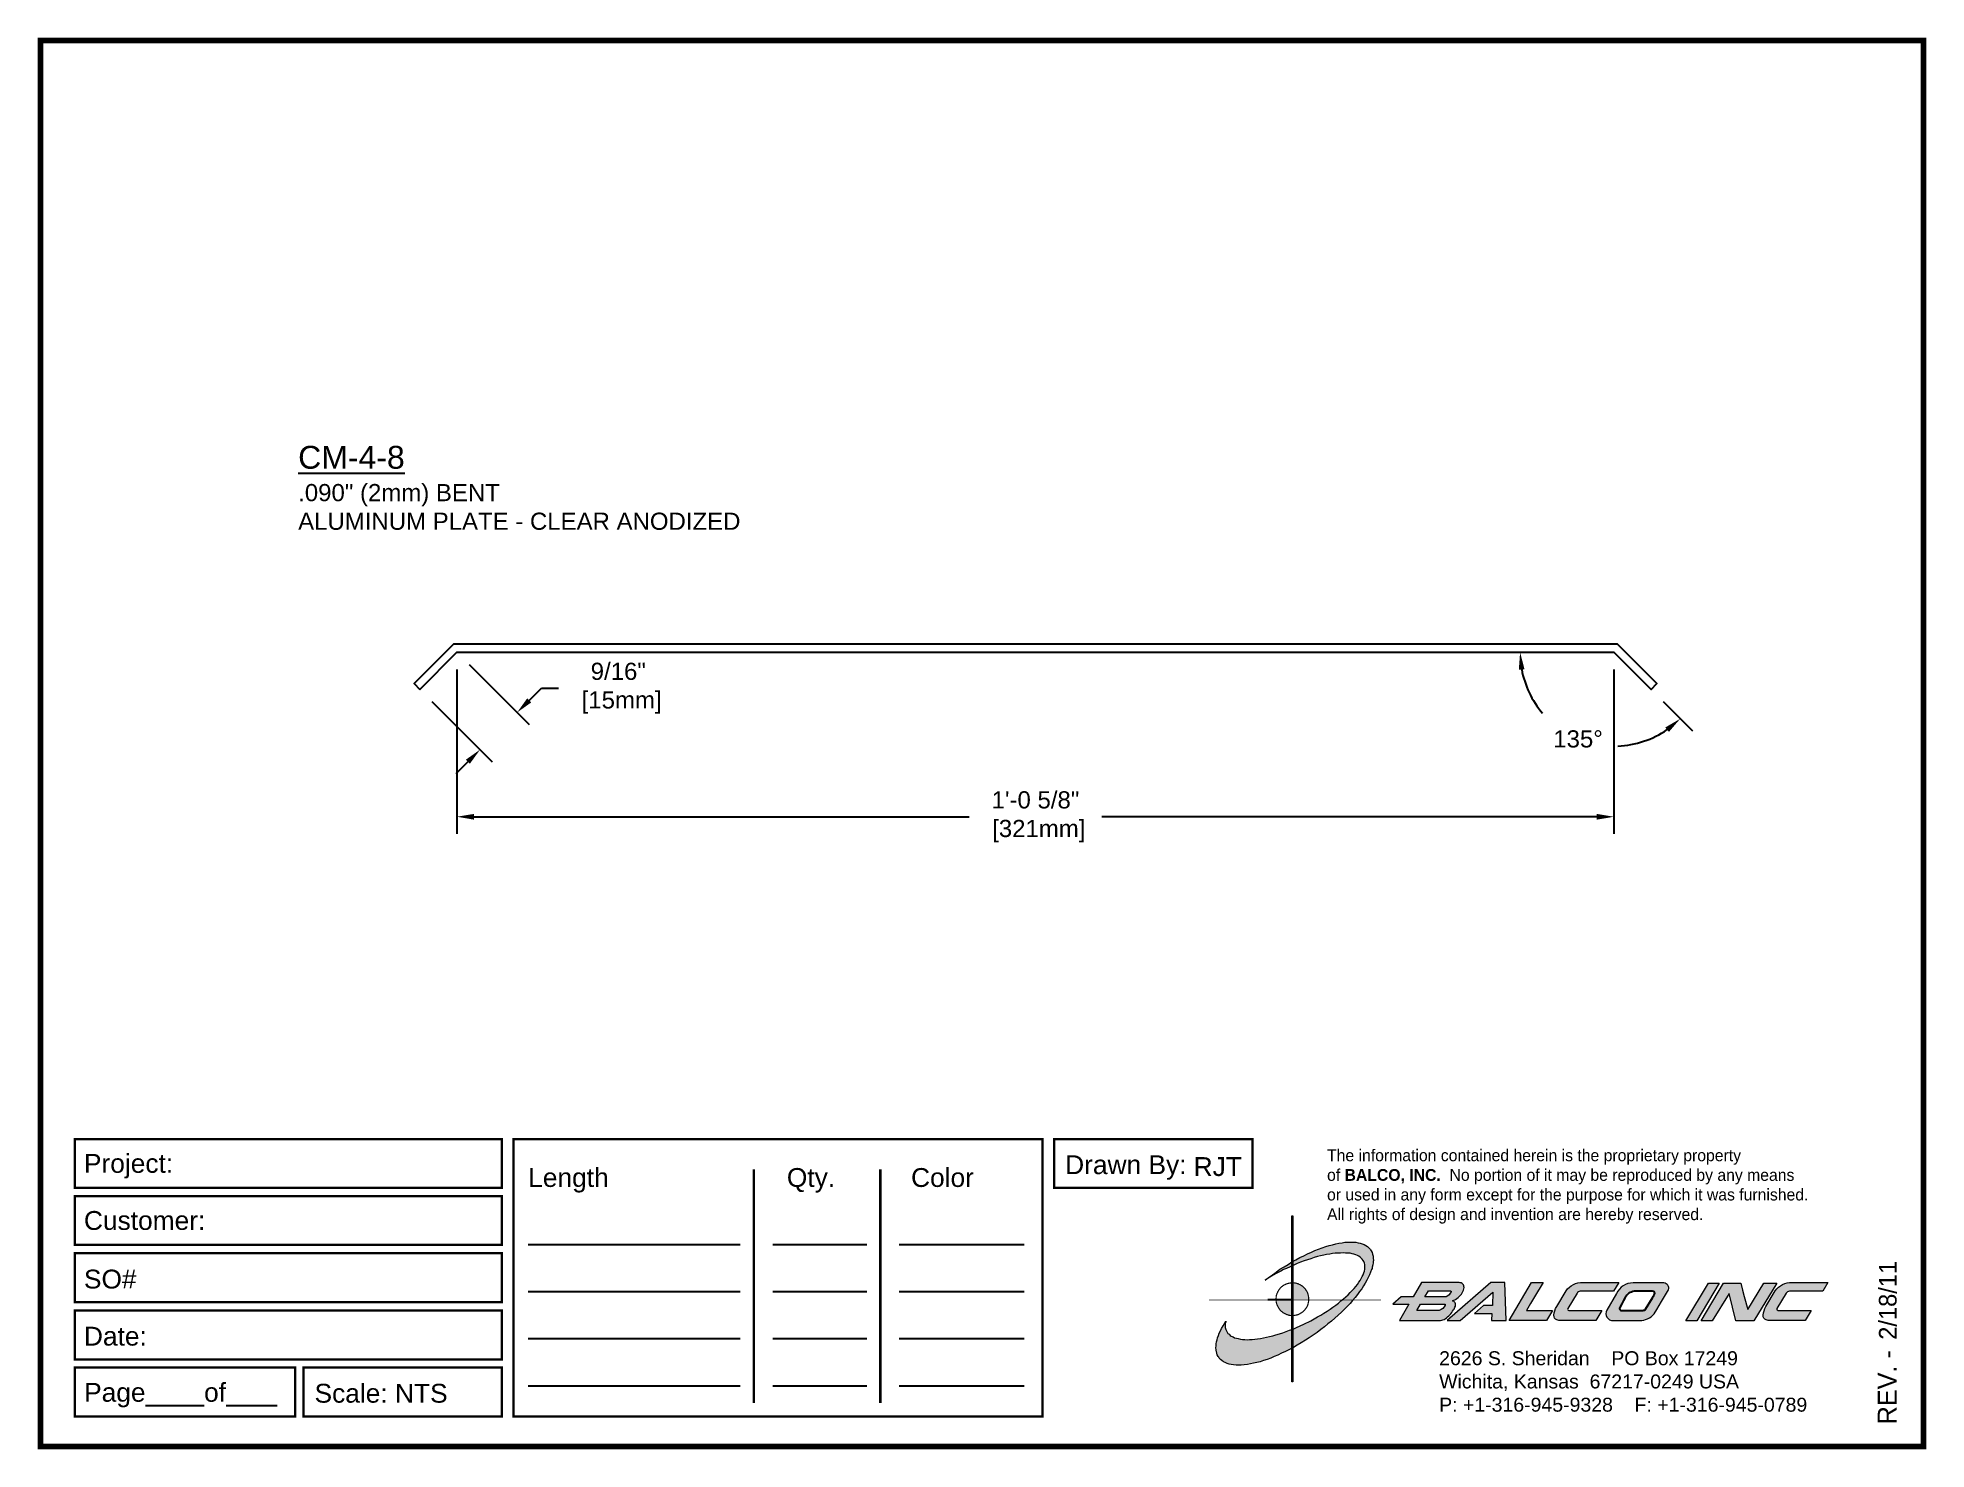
# Paper-space layout 'Breakout' of a CAD drawing. Header units: inches. Extents: x 0 to 10, y 0 to 7.5.
# The model-space entities are those that its viewports show. They can reach past a viewport. Long polylines and large blocks are cut down to what shows.
import ezdxf

# ---------------------------------------------------------------- set-up
doc = ezdxf.new("R2010")
doc.units = ezdxf.units.IN
doc.header["$MEASUREMENT"] = 0
for name, color, linetype in [('Border', 7, 'Continuous'), ('Dimensions', 3, 'Continuous'), ('Metals', 7, 'Continuous'), ('TEXT', 2, 'Continuous')]:
    doc.layers.add(name, color=color, linetype=linetype)
doc.styles.add('ARIAL', font='arial.ttf')
doc.styles.add('Copyright', font='ERASDEMI.TTF')
doc.dimstyles.new('Arial', dxfattribs={"dimtxt": 0.1875, "dimasz": 0.1875, "dimexe": 0.1875, "dimexo": 0.1875, "dimgap": 0.1875, "dimtad": 0, "dimtih": 1, "dimtoh": 1, "dimdec": 4, "dimzin": 3, "dimdsep": 46, "dimlunit": 4, "dimtxsty": 'ARIAL', "dimcen": 0.1875, "dimadec": 0, "dimazin": 0, "dimtfac": 1, "dimtdec": 4, "dimtofl": 0, "dimtmove": 0, "dimatfit": 3, "dimfxl": 0, "dimfrac": 2, "dimtolj": 1, "dimtzin": 0, "dimarcsym": 0})

# ---------------------------------------------------------------- blocks, each defined once
blk = doc.blocks.new('ACADlogo')
h = blk.add_hatch(color=256)
h.paths.add_polyline_path([(-3.346, 1.223), (-3.351, 1.223), (-3.351, 0.979), (-3.346, 0.982)])
h.paths.add_polyline_path([(-3.346, 0.961), (-3.351, 0.959), (-3.351, 0.868), (-3.346, 0.868)])
h.paths.add_polyline_path([(-3.346, 0.777), (-3.351, 0.777), (-3.351, 0.699), (-3.351, 0.695), (-3.35, 0.695), (-3.346, 0.695)])
h.paths.add_polyline_path([(-3.346, 0.864), (-3.346, 0.868), (-3.35, 0.868), (-3.351, 0.868), (-3.351, 0.777), (-3.346, 0.777), (-3.346, 0.778), (-3.348, 0.778)])
h.paths.add_polyline_path([(-3.346, 0.524), (-3.351, 0.521), (-3.351, 0.342), (-3.346, 0.342)])
h.paths.add_polyline_path([(-3.346, 0.695), (-3.351, 0.695), (-3.351, 0.621), (-3.346, 0.623)])
h.paths.add_polyline_path([(-3.346, 0.623), (-3.351, 0.621), (-3.351, 0.521), (-3.346, 0.524)])
h.paths.add_polyline_path([(-3.346, 0.982), (-3.351, 0.979), (-3.351, 0.959), (-3.346, 0.961)])
h = blk.add_hatch(color=175)
h.paths.add_polyline_path([(-3.518, 0.573), (-3.534, 0.571), (-3.548, 0.569), (-3.562, 0.567), (-3.576, 0.567), (-3.589, 0.566), (-3.602, 0.567), (-3.614, 0.568), (-3.625, 0.569), (-3.636, 0.572), (-3.646, 0.574), (-3.656, 0.577), (-3.664, 0.581), (-3.673, 0.585), (-3.679, 0.589), (-3.685, 0.595), (-3.688, 0.598), (-3.691, 0.6), (-3.695, 0.607), (-3.699, 0.614), (-3.703, 0.621), (-3.704, 0.626), (-3.705, 0.631), (-3.706, 0.637), (-3.706, 0.642), (-3.705, 0.648), (-3.705, 0.653), (-3.703, 0.659), (-3.702, 0.665), (-3.71, 0.652), (-3.717, 0.639), (-3.725, 0.626), (-3.731, 0.613), (-3.737, 0.601), (-3.741, 0.589), (-3.746, 0.577), (-3.749, 0.566), (-3.751, 0.555), (-3.753, 0.544), (-3.754, 0.538), (-3.754, 0.533), (-3.755, 0.523), (-3.754, 0.513), (-3.753, 0.508), (-3.752, 0.503), (-3.75, 0.494), (-3.748, 0.486), (-3.743, 0.477), (-3.74, 0.473), (-3.738, 0.469), (-3.734, 0.465), (-3.73, 0.461), (-3.723, 0.455), (-3.715, 0.449), (-3.706, 0.445), (-3.695, 0.44), (-3.685, 0.437), (-3.674, 0.434), (-3.661, 0.432), (-3.648, 0.431), (-3.634, 0.431), (-3.62, 0.431), (-3.604, 0.433), (-3.588, 0.435), (-3.572, 0.438), (-3.556, 0.441), (-3.538, 0.445), (-3.52, 0.449), (-3.503, 0.456), (-3.483, 0.461), (-3.464, 0.469), (-3.445, 0.477), (-3.426, 0.485), (-3.406, 0.494), (-3.385, 0.503), (-3.364, 0.514), (-3.351, 0.521), (-3.351, 0.621), (-3.364, 0.616), (-3.382, 0.609), (-3.4, 0.603), (-3.418, 0.598), (-3.436, 0.592), (-3.453, 0.587), (-3.47, 0.583), (-3.486, 0.579), (-3.503, 0.576)])
h.paths.add_polyline_path([(-3.215, 0.687), (-3.251, 0.667), (-3.289, 0.649), (-3.327, 0.631), (-3.345, 0.623), (-3.346, 0.623), (-3.346, 0.524), (-3.343, 0.525), (-3.323, 0.537), (-3.302, 0.549), (-3.28, 0.563), (-3.259, 0.577), (-3.238, 0.59), (-3.218, 0.605), (-3.198, 0.62), (-3.179, 0.635), (-3.16, 0.65), (-3.141, 0.665), (-3.123, 0.681), (-3.106, 0.696), (-3.089, 0.712), (-3.074, 0.727), (-3.058, 0.743), (-3.043, 0.759), (-3.03, 0.775), (-3.028, 0.777), (-3.085, 0.777), (-3.091, 0.772), (-3.105, 0.761), (-3.118, 0.75), (-3.134, 0.739), (-3.149, 0.729), (-3.165, 0.718), (-3.182, 0.707), (-3.198, 0.697)])
h.paths.add_polyline_path([(-2.921, 1.009), (-2.922, 1.015), (-2.924, 1.02), (-2.926, 1.029), (-2.931, 1.038), (-2.934, 1.043), (-2.936, 1.047), (-2.94, 1.05), (-2.943, 1.054), (-2.951, 1.06), (-2.959, 1.066), (-2.968, 1.071), (-2.978, 1.075), (-2.989, 1.079), (-3, 1.081), (-3.013, 1.083), (-3.026, 1.084), (-3.04, 1.084), (-3.054, 1.084), (-3.07, 1.083), (-3.085, 1.081), (-3.102, 1.079), (-3.118, 1.075), (-3.136, 1.07), (-3.153, 1.066), (-3.171, 1.06), (-3.191, 1.054), (-3.21, 1.047), (-3.229, 1.039), (-3.248, 1.031), (-3.268, 1.022), (-3.289, 1.012), (-3.31, 1.002), (-3.33, 0.991), (-3.346, 0.982), (-3.346, 0.961), (-3.342, 0.962), (-3.323, 0.971), (-3.305, 0.978), (-3.287, 0.984), (-3.268, 0.991), (-3.251, 0.996), (-3.234, 1.002), (-3.216, 1.007), (-3.199, 1.011), (-3.182, 1.015), (-3.167, 1.018), (-3.15, 1.021), (-3.136, 1.023), (-3.121, 1.025), (-3.107, 1.026), (-3.093, 1.026), (-3.079, 1.027), (-3.067, 1.026), (-3.054, 1.026), (-3.043, 1.025), (-3.032, 1.022), (-3.022, 1.02), (-3.013, 1.016), (-3.004, 1.013), (-2.997, 1.009), (-2.989, 1.005), (-2.983, 0.999), (-2.98, 0.996), (-2.978, 0.994), (-2.973, 0.987), (-2.969, 0.981), (-2.967, 0.973), (-2.965, 0.965), (-2.964, 0.957), (-2.964, 0.949), (-2.964, 0.944), (-2.965, 0.94), (-2.967, 0.93), (-2.969, 0.921), (-2.973, 0.911), (-2.978, 0.901), (-2.983, 0.891), (-2.989, 0.881), (-2.996, 0.871), (-3.004, 0.86), (-3.012, 0.849), (-3.021, 0.838), (-3.032, 0.827), (-3.042, 0.816), (-3.053, 0.805), (-3.065, 0.794), (-3.077, 0.783), (-3.085, 0.777), (-3.028, 0.777), (-3.016, 0.791), (-3.004, 0.806), (-2.992, 0.822), (-2.981, 0.837), (-2.971, 0.852), (-2.962, 0.866), (-2.954, 0.882), (-2.946, 0.896), (-2.939, 0.91), (-2.934, 0.924), (-2.929, 0.938), (-2.926, 0.944), (-2.925, 0.951), (-2.922, 0.963), (-2.92, 0.975), (-2.92, 0.982), (-2.919, 0.987), (-2.92, 0.999), (-2.92, 1.005)])
h.paths.add_polyline_path([(-3.372, 0.966), (-3.393, 0.953), (-3.415, 0.94), (-3.435, 0.925), (-3.455, 0.911), (-3.475, 0.897), (-3.494, 0.882), (-3.468, 0.898), (-3.439, 0.915), (-3.41, 0.93), (-3.396, 0.938), (-3.38, 0.945), (-3.351, 0.959), (-3.351, 0.979)])
h = blk.add_hatch(color=256)
h.paths.add_polyline_path([(-3.268, 0.814), (-3.27, 0.819), (-3.273, 0.824), (-3.276, 0.828), (-3.279, 0.833), (-3.282, 0.837), (-3.286, 0.841), (-3.29, 0.845), (-3.294, 0.849), (-3.298, 0.852), (-3.303, 0.855), (-3.308, 0.858), (-3.313, 0.86), (-3.318, 0.863), (-3.323, 0.864), (-3.328, 0.866), (-3.334, 0.867), (-3.339, 0.868), (-3.345, 0.868), (-3.346, 0.868), (-3.346, 0.777), (-3.335, 0.777), (-3.262, 0.777), (-3.262, 0.781), (-3.262, 0.787), (-3.263, 0.792), (-3.264, 0.798), (-3.265, 0.803), (-3.266, 0.808)])
h.paths.add_polyline_path([(-3.351, 0.777), (-3.436, 0.777), (-3.435, 0.773), (-3.435, 0.768), (-3.434, 0.762), (-3.432, 0.757), (-3.431, 0.752), (-3.428, 0.747), (-3.426, 0.742), (-3.423, 0.737), (-3.42, 0.732), (-3.417, 0.728), (-3.414, 0.723), (-3.41, 0.719), (-3.406, 0.716), (-3.401, 0.712), (-3.397, 0.709), (-3.392, 0.706), (-3.387, 0.704), (-3.382, 0.701), (-3.377, 0.699), (-3.372, 0.698), (-3.367, 0.696), (-3.361, 0.695), (-3.356, 0.695), (-3.351, 0.695)])
h.paths.add_polyline_path([(-3.346, 0.868), (-3.35, 0.868), (-3.351, 0.868), (-3.351, 0.777), (-3.346, 0.777)])
h = blk.add_hatch(color=256)
h.paths.add_polyline_path([(-2.438, 0.844, 0.412988), (-2.461, 0.869), (-2.663, 0.869), (-2.707, 0.794), (-2.771, 0.794), (-2.815, 0.755), (-2.73, 0.755), (-2.781, 0.668), (-2.563, 0.668, 0.107996), (-2.538, 0.677, 0.108939), (-2.494, 0.724, 0.080345), (-2.483, 0.745, 0.419497), (-2.499, 0.773, 0.149928), (-2.447, 0.815, 0.134283)])
h.paths.add_polyline_path([(-2.507, 0.821, -0.209012), (-2.532, 0.794), (-2.538, 0.794), (-2.646, 0.794), (-2.627, 0.825), (-2.51, 0.825, -0.56619)], flags=16)
h.paths.add_polyline_path([(-2.538, 0.75, -0.241309), (-2.569, 0.722), (-2.688, 0.722), (-2.669, 0.755), (-2.541, 0.755, -0.56619)], flags=16)
for points in [[(-2.285, 0.819), (-2.287, 0.748), (-2.335, 0.748), (-2.383, 0.705), (-2.29, 0.705), (-2.292, 0.668), (-2.215, 0.668), (-2.221, 0.869), (-2.295, 0.869), (-2.527, 0.668), (-2.458, 0.668)], [(-2.018, 0.869), (-2.079, 0.869), (-2.198, 0.668), (-2, 0.668), (-1.968, 0.722), (-2.107, 0.722), (-2.085, 0.759), (-2.064, 0.794)], [(-1.617, 0.869), (-1.807, 0.869, 0.270182), (-1.896, 0.825), (-1.946, 0.742, 0.109019), (-1.961, 0.695, 0.340665), (-1.945, 0.672, 0.129907), (-1.923, 0.668), (-1.738, 0.668), (-1.706, 0.722), (-1.878, 0.722), (-1.882, 0.722, -0.601242), (-1.887, 0.731), (-1.838, 0.813, -0.253048), (-1.821, 0.823), (-1.645, 0.823)], [(-1.083, 0.867), (-1.14, 0.867), (-1.261, 0.667), (-1.26, 0.667), (-1.202, 0.667)], [(-0.96, 0.83), (-0.969, 0.867), (-1.061, 0.867), (-1.179, 0.667), (-1.12, 0.667), (-1.031, 0.812), (-0.995, 0.667), (-0.9, 0.667), (-0.778, 0.867), (-0.846, 0.867), (-0.931, 0.727), (-0.951, 0.795)], [(-0.507, 0.869), (-0.697, 0.869, 0.270182), (-0.786, 0.825), (-0.836, 0.742, 0.109019), (-0.85, 0.695, 0.340665), (-0.835, 0.672, 0.129907), (-0.812, 0.668), (-0.628, 0.668), (-0.595, 0.722), (-0.768, 0.722), (-0.772, 0.722, -0.601242), (-0.777, 0.731), (-0.728, 0.813, -0.253048), (-0.71, 0.823), (-0.534, 0.823)], [(-3.346, 0.623), (-3.351, 0.621), (-3.351, 0.521), (-3.346, 0.524)]]:
    blk.add_hatch(color=256).paths.add_polyline_path(points)
h = blk.add_hatch(color=256)
h.paths.add_polyline_path([(-1.377, 0.868), (-1.383, 0.868), (-1.383, 0.868), (-1.44, 0.868), (-1.492, 0.868), (-1.541, 0.868, 0.297712), (-1.628, 0.811), (-1.68, 0.723, 0.585116), (-1.646, 0.668), (-1.506, 0.668, 0.210586), (-1.429, 0.703), (-1.415, 0.726), (-1.389, 0.769), (-1.352, 0.831, 0.4352)])
h.paths.add_polyline_path([(-1.437, 0.823, -0.603783), (-1.428, 0.805), (-1.431, 0.801), (-1.434, 0.796), (-1.438, 0.789), (-1.474, 0.728, -0.229001), (-1.489, 0.722), (-1.494, 0.722), (-1.501, 0.722), (-1.597, 0.722), (-1.604, 0.722, -0.492401), (-1.613, 0.734), (-1.601, 0.757), (-1.591, 0.775), (-1.582, 0.791, -0.238368), (-1.535, 0.823)], flags=16)
for q in [(-3.48, 0.777), (-3.351, 0.642)]:
    blk.add_line((-3.351, 0.777), q)
at = {"color": 7, "lineweight": 0}
for points in [[(-3.351, 1.223), (-3.346, 1.223), (-3.346, 0.342), (-3.351, 0.342), (-3.351, 1.223)], [(-2.292, 0.668), (-2.215, 0.668), (-2.221, 0.869), (-2.295, 0.869), (-2.527, 0.668), (-2.458, 0.668), (-2.285, 0.819), (-2.287, 0.748), (-2.286, 0.748), (-2.335, 0.748), (-2.383, 0.705), (-2.29, 0.705), (-2.292, 0.668), (-2.292, 0.668)], [(-2.198, 0.668), (-2.079, 0.869), (-2.018, 0.869), (-2.064, 0.794), (-2.085, 0.759), (-2.107, 0.722), (-1.968, 0.722), (-2, 0.668), (-2.198, 0.668), (-2.198, 0.668)], [(-1.383, 0.868), (-1.383, 0.868)], [(-1.261, 0.667), (-1.14, 0.867), (-1.083, 0.867), (-1.202, 0.667), (-1.26, 0.667), (-1.261, 0.667), (-1.261, 0.667)], [(-0.9, 0.667), (-0.995, 0.667), (-1.031, 0.812), (-1.12, 0.667), (-1.179, 0.667), (-1.061, 0.867), (-0.969, 0.867), (-0.96, 0.83), (-0.951, 0.795), (-0.931, 0.727), (-0.846, 0.867), (-0.778, 0.867), (-0.9, 0.667), (-0.9, 0.667)]]:
    blk.add_lwpolyline(points, dxfattribs=at)
at = {"color": 175, "lineweight": 0}
blk.add_lwpolyline([(-2.926, 1.029), (-2.924, 1.02), (-2.922, 1.015), (-2.921, 1.009), (-2.92, 1.005), (-2.92, 0.999), (-2.919, 0.987), (-2.92, 0.982), (-2.92, 0.975), (-2.922, 0.963), (-2.925, 0.951), (-2.926, 0.944), (-2.929, 0.938), (-2.934, 0.924), (-2.939, 0.91), (-2.946, 0.896), (-2.954, 0.882), (-2.962, 0.866), (-2.971, 0.852), (-2.981, 0.837), (-2.992, 0.822), (-3.004, 0.806), (-3.016, 0.791), (-3.03, 0.775), (-3.043, 0.759), (-3.058, 0.743), (-3.074, 0.727), (-3.089, 0.712), (-3.106, 0.696), (-3.123, 0.681), (-3.141, 0.665), (-3.16, 0.65), (-3.179, 0.635), (-3.198, 0.62), (-3.218, 0.605), (-3.238, 0.59), (-3.259, 0.577), (-3.28, 0.563), (-3.302, 0.549), (-3.323, 0.537), (-3.343, 0.525), (-3.364, 0.514), (-3.385, 0.503), (-3.406, 0.494), (-3.426, 0.485), (-3.445, 0.477), (-3.464, 0.469), (-3.483, 0.461), (-3.503, 0.456), (-3.52, 0.449), (-3.538, 0.445), (-3.556, 0.441), (-3.572, 0.438), (-3.588, 0.435), (-3.604, 0.433), (-3.62, 0.431), (-3.634, 0.431), (-3.648, 0.431), (-3.661, 0.432), (-3.674, 0.434), (-3.685, 0.437), (-3.695, 0.44), (-3.706, 0.445), (-3.715, 0.449), (-3.723, 0.455), (-3.73, 0.461), (-3.734, 0.465), (-3.738, 0.469), (-3.74, 0.473), (-3.743, 0.477), (-3.748, 0.486), (-3.75, 0.494), (-3.752, 0.503), (-3.753, 0.508), (-3.754, 0.513), (-3.755, 0.523), (-3.754, 0.533), (-3.754, 0.538), (-3.753, 0.544), (-3.751, 0.555), (-3.749, 0.566), (-3.746, 0.577), (-3.741, 0.589), (-3.737, 0.601), (-3.731, 0.613), (-3.725, 0.626), (-3.717, 0.639), (-3.71, 0.652), (-3.702, 0.665), (-3.703, 0.659), (-3.705, 0.653), (-3.705, 0.648), (-3.706, 0.642), (-3.706, 0.637), (-3.705, 0.631), (-3.704, 0.626), (-3.703, 0.621), (-3.699, 0.614), (-3.695, 0.607), (-3.691, 0.6), (-3.688, 0.598), (-3.685, 0.595), (-3.679, 0.589), (-3.673, 0.585), (-3.664, 0.581), (-3.656, 0.577), (-3.646, 0.574), (-3.636, 0.572), (-3.625, 0.569), (-3.614, 0.568), (-3.602, 0.567), (-3.589, 0.566), (-3.576, 0.567), (-3.562, 0.567), (-3.548, 0.569), (-3.534, 0.571), (-3.518, 0.573), (-3.503, 0.576), (-3.486, 0.579), (-3.47, 0.583), (-3.453, 0.587), (-3.436, 0.592), (-3.418, 0.598), (-3.4, 0.603), (-3.382, 0.609), (-3.364, 0.616), (-3.345, 0.623), (-3.327, 0.631), (-3.289, 0.649), (-3.251, 0.667), (-3.215, 0.687), (-3.198, 0.697), (-3.182, 0.707), (-3.165, 0.718), (-3.149, 0.729), (-3.134, 0.739), (-3.118, 0.75), (-3.105, 0.761), (-3.091, 0.772), (-3.077, 0.783), (-3.065, 0.794), (-3.053, 0.805), (-3.042, 0.816), (-3.032, 0.827), (-3.021, 0.838), (-3.012, 0.849), (-3.004, 0.86), (-2.996, 0.871), (-2.989, 0.881), (-2.983, 0.891), (-2.978, 0.901), (-2.973, 0.911), (-2.969, 0.921), (-2.967, 0.93), (-2.965, 0.94), (-2.964, 0.944), (-2.964, 0.949), (-2.964, 0.957), (-2.965, 0.965), (-2.967, 0.973), (-2.969, 0.981), (-2.973, 0.987), (-2.978, 0.994), (-2.98, 0.996), (-2.983, 0.999), (-2.989, 1.005), (-2.997, 1.009), (-3.004, 1.013), (-3.013, 1.016), (-3.022, 1.02), (-3.032, 1.022), (-3.043, 1.025), (-3.054, 1.026), (-3.067, 1.026), (-3.079, 1.027), (-3.093, 1.026), (-3.107, 1.026), (-3.121, 1.025), (-3.136, 1.023), (-3.15, 1.021), (-3.167, 1.018), (-3.182, 1.015), (-3.199, 1.011), (-3.216, 1.007), (-3.234, 1.002), (-3.251, 0.996), (-3.268, 0.991), (-3.287, 0.984), (-3.305, 0.978), (-3.323, 0.971), (-3.342, 0.962), (-3.38, 0.945), (-3.396, 0.938), (-3.41, 0.93), (-3.439, 0.915), (-3.468, 0.898), (-3.494, 0.882), (-3.475, 0.897), (-3.455, 0.911), (-3.435, 0.925), (-3.415, 0.94), (-3.393, 0.953), (-3.372, 0.966), (-3.351, 0.979), (-3.33, 0.991), (-3.31, 1.002), (-3.289, 1.012), (-3.268, 1.022), (-3.248, 1.031), (-3.229, 1.039), (-3.21, 1.047), (-3.191, 1.054), (-3.171, 1.06), (-3.153, 1.066), (-3.136, 1.07), (-3.118, 1.075), (-3.102, 1.079), (-3.085, 1.081), (-3.07, 1.083), (-3.054, 1.084), (-3.04, 1.084), (-3.026, 1.084), (-3.013, 1.083), (-3, 1.081), (-2.989, 1.079), (-2.978, 1.075), (-2.968, 1.071), (-2.959, 1.066), (-2.951, 1.06), (-2.943, 1.054), (-2.94, 1.05), (-2.936, 1.047), (-2.934, 1.043), (-2.931, 1.038), (-2.926, 1.029), (-2.926, 1.029)], dxfattribs=at)
at = {"color": 7, "lineweight": 0, "const_width": 0.0064}
blk.add_lwpolyline([(-3.262, 0.781), (-3.262, 0.787), (-3.263, 0.792), (-3.264, 0.798), (-3.265, 0.803), (-3.266, 0.808), (-3.268, 0.814), (-3.27, 0.819), (-3.273, 0.824), (-3.276, 0.828), (-3.279, 0.833), (-3.282, 0.837), (-3.286, 0.841), (-3.29, 0.845), (-3.294, 0.849), (-3.298, 0.852), (-3.303, 0.855), (-3.308, 0.858), (-3.313, 0.86), (-3.318, 0.863), (-3.323, 0.864), (-3.328, 0.866), (-3.334, 0.867), (-3.339, 0.868), (-3.345, 0.868), (-3.35, 0.868), (-3.356, 0.868), (-3.361, 0.867), (-3.367, 0.866), (-3.372, 0.865), (-3.377, 0.863), (-3.382, 0.862), (-3.387, 0.859), (-3.392, 0.857), (-3.397, 0.854), (-3.401, 0.851), (-3.406, 0.847), (-3.41, 0.843), (-3.414, 0.839), (-3.417, 0.835), (-3.42, 0.831), (-3.423, 0.826), (-3.426, 0.821), (-3.428, 0.816), (-3.431, 0.811), (-3.432, 0.806), (-3.434, 0.801), (-3.435, 0.795), (-3.435, 0.79), (-3.436, 0.784), (-3.436, 0.779), (-3.435, 0.773), (-3.435, 0.768), (-3.434, 0.762), (-3.432, 0.757), (-3.431, 0.752), (-3.428, 0.747), (-3.426, 0.742), (-3.423, 0.737), (-3.42, 0.732), (-3.417, 0.728), (-3.414, 0.723), (-3.41, 0.719), (-3.406, 0.716), (-3.401, 0.712), (-3.397, 0.709), (-3.392, 0.706), (-3.387, 0.704), (-3.382, 0.701), (-3.377, 0.699), (-3.372, 0.698), (-3.367, 0.696), (-3.361, 0.695), (-3.356, 0.695), (-3.35, 0.695), (-3.345, 0.695), (-3.339, 0.695), (-3.334, 0.696), (-3.328, 0.697), (-3.323, 0.698), (-3.318, 0.7), (-3.313, 0.702), (-3.308, 0.705), (-3.303, 0.708), (-3.298, 0.711), (-3.294, 0.714), (-3.29, 0.718), (-3.286, 0.721), (-3.282, 0.726), (-3.279, 0.73), (-3.276, 0.734), (-3.273, 0.739), (-3.27, 0.744), (-3.268, 0.749), (-3.266, 0.754), (-3.265, 0.76), (-3.264, 0.765), (-3.263, 0.77), (-3.262, 0.776), (-3.262, 0.781)], dxfattribs=at)
at = {"color": 7, "lineweight": 0}
for points in [[(-2.447, 0.815, 0.130368), (-2.438, 0.843, 0.448367), (-2.463, 0.869), (-2.663, 0.869), (-2.707, 0.794), (-2.771, 0.794), (-2.815, 0.755), (-2.73, 0.755), (-2.781, 0.668), (-2.563, 0.668, 0.107996), (-2.538, 0.677, 0.108939), (-2.494, 0.724, 0.077395), (-2.484, 0.744, 0.430878), (-2.499, 0.773, 0.149928)], [(-2.507, 0.821, -0.209012), (-2.532, 0.794), (-2.538, 0.794), (-2.646, 0.794), (-2.627, 0.825), (-2.512, 0.825), (-2.509, 0.825, -0.531288)], [(-1.838, 0.813), (-1.887, 0.731, 0.587385), (-1.882, 0.722), (-1.878, 0.722), (-1.706, 0.722), (-1.738, 0.668), (-1.923, 0.668, -0.129907), (-1.945, 0.672, -0.349839), (-1.961, 0.696, -0.107341), (-1.946, 0.742), (-1.896, 0.825, -0.270182), (-1.807, 0.869), (-1.617, 0.869), (-1.645, 0.823), (-1.821, 0.823, 0.252436)], [(-1.68, 0.723, 0.585116), (-1.646, 0.668), (-1.506, 0.668, 0.210586), (-1.429, 0.703), (-1.415, 0.726), (-1.389, 0.769), (-1.352, 0.831, 0.4352), (-1.377, 0.868), (-1.383, 0.868), (-1.383, 0.868), (-1.44, 0.868), (-1.492, 0.868), (-1.541, 0.868, 0.297712), (-1.628, 0.811)], [(-0.728, 0.813), (-0.777, 0.731, 0.587385), (-0.772, 0.722), (-0.768, 0.722), (-0.595, 0.722), (-0.628, 0.668), (-0.812, 0.668, -0.129907), (-0.835, 0.672, -0.349839), (-0.85, 0.696, -0.107341), (-0.836, 0.742), (-0.786, 0.825, -0.270182), (-0.697, 0.869), (-0.507, 0.869), (-0.534, 0.823), (-0.71, 0.823, 0.252436)], [(-2.569, 0.722), (-2.688, 0.722), (-2.669, 0.755), (-2.543, 0.755), (-2.54, 0.755, -0.531288), (-2.538, 0.75, -0.241309)]]:
    blk.add_lwpolyline(points, format="xyb", close=True, dxfattribs=at)
blk.add_lwpolyline([(-1.437, 0.823), (-1.535, 0.823, 0.238368), (-1.582, 0.791), (-1.591, 0.775), (-1.601, 0.757), (-1.613, 0.734, 0.490298), (-1.604, 0.722), (-1.597, 0.722), (-1.501, 0.722), (-1.494, 0.722), (-1.489, 0.722, 0.229001), (-1.474, 0.728), (-1.438, 0.789), (-1.434, 0.796), (-1.431, 0.801), (-1.428, 0.805, 0.603783)], format="xyb", close=True)
blk.add_lwpolyline([(-2.879, 0.777, 0.00455, 0.00455, 0), (-3.791, 0.777, 0.00183, 0.00183, 0), (-3.791, 0.777, 0.00183, 0.00183, 0)], format="xyseb", dxfattribs=at)
blk = doc.blocks.new('Quantity Data')
at = {"layer": 'Border', "color": 253}
for p, q in [((2.755, 1.254), (3.881, 1.254)), ((4.054, 1.254), (4.553, 1.254)), ((4.725, 1.254), (5.389, 1.254)), ((2.755, 1.004), (3.881, 1.004)), ((4.054, 1.004), (4.553, 1.004)), ((4.725, 1.004), (5.389, 1.004)), ((2.755, 0.754), (3.881, 0.754)), ((4.054, 0.754), (4.553, 0.754)), ((4.725, 0.754), (5.389, 0.754)), ((2.755, 0.504), (3.881, 0.504)), ((4.054, 0.504), (4.553, 0.504)), ((4.725, 0.504), (5.389, 0.504))]:
    blk.add_line(p, q, dxfattribs=at)
at = {"layer": 'Border', "const_width": 0.0125}
blk.add_lwpolyline([(5.485, 0.341), (2.678, 0.341), (2.678, 1.813), (5.485, 1.813)], close=True, dxfattribs=at)
for points in [[(3.953, 1.653), (3.953, 0.412)], [(4.625, 1.653), (4.625, 0.412)]]:
    blk.add_lwpolyline(points, dxfattribs=at)
at = {"layer": 'Border', "style": 'ARIAL'}
for s, p in [('Length', (2.756, 1.559)), ('Qty.', (4.129, 1.559)), ('Color', (4.788, 1.559))]:
    blk.add_text(s, height=0.1, dxfattribs=at).set_placement(p)
blk = doc.blocks.new('Drawn By')
at = {"layer": 'Border', "const_width": 0.0125}
blk.add_lwpolyline([(5.38, 1.813), (6.432, 1.813), (6.432, 1.554), (5.38, 1.554)], close=True, dxfattribs=at)
at = {"layer": 'Border', "style": 'ARIAL'}
blk.add_text('Drawn By: ', height=0.1, dxfattribs=at).set_placement((5.438, 1.627))
blk.add_attdef('XXX', (6.12, 1.617), '', height=0.1, dxfattribs=at)
blk = doc.blocks.new('Project Info')
at = {"layer": 'Border', "const_width": 0.0125}
for points in [[(0.182, 1.813), (2.448, 1.813), (2.448, 1.554), (0.182, 1.554)], [(0.182, 1.51), (2.448, 1.51), (2.448, 1.251), (0.182, 1.251)], [(0.182, 1.207), (2.448, 1.207), (2.448, 0.947), (0.182, 0.947)], [(0.182, 0.904), (2.448, 0.904), (2.448, 0.644), (0.182, 0.644)], [(0.182, 0.6), (1.352, 0.6), (1.352, 0.341), (0.182, 0.341)], [(1.396, 0.6), (2.448, 0.6), (2.448, 0.341), (1.396, 0.341)]]:
    blk.add_lwpolyline(points, close=True, dxfattribs=at)
at = {"layer": 'Border', "style": 'ARIAL'}
for s, p in [('Project:', (0.23, 1.634)), ('Customer:', (0.23, 1.331)), ('SO#', (0.23, 1.02)), ('Date:', (0.23, 0.717)), ('Page%%u        %%uof%%u       ', (0.231, 0.419)), ('Scale: NTS', (1.454, 0.414))]:
    blk.add_text(s, height=0.1, dxfattribs=at).set_placement(p)
blk = doc.blocks.new('REV')
at = {"style": 'Copyright'}
blk.add_text('REV. -', height=0.1, rotation=90, dxfattribs=at).set_placement((-0.142, 0.117))
at = {"style": 'Copyright', "flags": 4}
blk.add_attdef('REVISIONDATE', (-0.142, 0.566), '', height=0.0938, rotation=90, dxfattribs=at)
blk = doc.blocks.new('*D12')
at = {"layer": 'Defpoints', "color": 0}
for p in [(29.955, -6.985), (29.549, -7.39), (30.207, -8.048)]:
    blk.add_point(p, dxfattribs=at)
at = {"layer": 'Dimensions', "color": 0, "lineweight": -2}
for p, q in [((30.087, -7.118), (30.744, -7.775)), ((30.744, -7.51), (30.877, -7.377)), ((30.877, -7.377), (31.065, -7.377)), ((29.682, -7.523), (30.339, -8.18)), ((30.074, -8.18), (29.941, -8.313))]:
    blk.add_line(p, q, dxfattribs=at)
at = {"layer": 'Dimensions', "color": 0}
for points in [[(30.722, -7.488), (30.767, -7.532), (30.612, -7.642)], [(30.052, -8.158), (30.096, -8.202), (30.207, -8.048)]]:
    blk.add_solid(points, dxfattribs=at)
at = {"layer": 'Dimensions', "color": 0, "insert": (31.717, -7.377), "char_height": 0.1875, "attachment_point": 5, "style": 'ARIAL'}
blk.add_mtext('\\A1;9/16"\\P [15mm]', dxfattribs=at)
blk = doc.blocks.new('*D13')
at = {"layer": 'Defpoints', "color": 0}
for p in [(29.955, -6.985), (42.593, -6.985), (42.593, -8.781)]:
    blk.add_point(p, dxfattribs=at)
at = {"layer": 'Dimensions', "color": 0, "lineweight": -2}
for p, q in [((29.955, -7.173), (29.955, -8.969)), ((42.593, -7.173), (42.593, -8.969)), ((30.142, -8.781), (35.549, -8.781)), ((42.406, -8.781), (36.999, -8.781))]:
    blk.add_line(p, q, dxfattribs=at)
at = {"layer": 'Dimensions', "color": 0}
for points in [[(30.142, -8.75), (30.142, -8.813), (29.955, -8.781)], [(42.406, -8.75), (42.406, -8.813), (42.593, -8.781)]]:
    blk.add_solid(points, dxfattribs=at)
at = {"layer": 'Dimensions', "color": 0, "insert": (36.274, -8.781), "char_height": 0.1875, "attachment_point": 5, "style": 'ARIAL'}
blk.add_mtext('\\A1;1\'-0 5/8"\\P [321mm]', dxfattribs=at)
blk = doc.blocks.new('*D14')
at = {"layer": 'Defpoints', "color": 0}
for p in [(33.955, -6.985), (42.593, -6.985), (42.593, -6.985), (42.998, -7.39), (41.868, -7.71)]:
    blk.add_point(p, dxfattribs=at)
at = {"layer": 'Dimensions', "color": 0, "lineweight": -2}
blk.add_line((43.131, -7.523), (43.451, -7.843), dxfattribs=at)
for start, end in [(190.4912, 220.3616), (272.4043, 304.5088)]:
    blk.add_arc((42.593, -6.985), 1.025, start, end, dxfattribs=at)
at = {"layer": 'Dimensions', "color": 0}
for points in [[(41.554, -7.175), (41.616, -7.169), (41.568, -6.985)], [(43.154, -7.806), (43.194, -7.854), (43.318, -7.71)]]:
    blk.add_solid(points, dxfattribs=at)
at = {"layer": 'Dimensions', "color": 0, "insert": (42.201, -7.932), "char_height": 0.1875, "attachment_point": 5, "style": 'ARIAL'}
blk.add_mtext('\\A1;135°', dxfattribs=at)
blk = doc.blocks.new('BENT ALUMPLT')
at = {"layer": 'Metals'}
blk.add_lwpolyline([(-6.725, -0.53), (-6.319, -0.125), (6.319, -0.125), (6.725, -0.53), (6.788, -0.467), (6.357, -0.035), (-6.357, -0.035), (-6.788, -0.467)], close=True, dxfattribs=at)

msp = doc.modelspace()

# ---------------------------------------------------------------- block references
at = {"layer": 'Metals'}
msp.add_blockref('BENT ALUMPLT', (36.27385, -6.86007), dxfattribs=at)

# ---------------------------------------------------------------- texts
at = {"layer": 'TEXT', "insert": (28.22016, -4.73018), "char_height": 0.25, "width": 9.6875, "attachment_point": 1, "style": 'ARIAL'}
msp.add_mtext('{\\LCM-4-8\\P\\H0.75x;\\l.090" (2mm) BENT\\PALUMINUM PLATE - CLEAR ANODIZED }', dxfattribs=at)

# ---------------------------------------------------------------- dimensions: what is measured, and where the dimension line sits
at = {"layer": 'Dimensions'}
dim = msp.add_linear_dim(base=(30.20654, -8.04771), p1=(29.95456, -6.98507), p2=(29.54923, -7.3904), angle=225, dimstyle='Arial', override={"dimpost": '\\X'}, dxfattribs=at)
dim.commit()
dim.dimension.update_dxf_attribs({"geometry": '*D12', "text_midpoint": (31.71657, -7.37722), "dimtype": 161})
dim = msp.add_linear_dim(base=(42.59313, -8.78132), p1=(29.95456, -6.98507), p2=(42.59313, -6.98507), dimstyle='Arial', override={"dimpost": '\\X'}, dxfattribs=at)
dim.commit()
dim.dimension.update_dxf_attribs({"geometry": '*D13', "text_midpoint": (36.27385, -8.78132), "dimtype": 160})
dim = msp.add_angular_dim_2l(base=(41.86804, -7.71016), line1=((42.59313, -6.98507), (42.99846, -7.3904)), line2=((33.95456, -6.98507), (42.59313, -6.98507)), dimstyle='Arial', override={"dimpost": '\\X'}, dxfattribs=at)
dim.commit()
dim.dimension.update_dxf_attribs({"geometry": '*D14', "text_midpoint": (42.20071, -7.93245)})

psp = doc.layouts.new('Breakout')

# ---------------------------------------------------------------- linework, layer by layer
at = {"layer": 'Border', "const_width": 0.03}
psp.add_lwpolyline([(0.015, 7.476), (10.008, 7.476), (10.008, 0.015), (0.015, 0.015)], close=True, dxfattribs=at)

# ---------------------------------------------------------------- block references
for name, p in [('Project Info', (0.015, -0.167)), ('Quantity Data', (-0.153, -0.167))]:
    psp.add_blockref(name, p)
psp.add_blockref('Drawn By', (0.015, -0.167)).add_auto_attribs({'XXX': 'RJT'})
at = {"layer": 'Border'}
psp.add_blockref('ACADlogo', (10.008, 0.015), dxfattribs=at)
at = {"layer": 'TEXT'}
psp.add_blockref('REV', (10.008, 0.015), dxfattribs=at).add_auto_attribs({'REVISIONDATE': '2/18/11'})

# ---------------------------------------------------------------- texts
at = {"insert": (6.843, 1.591), "char_height": 0.0625, "width": 50.295, "attachment_point": 1, "style": 'Copyright'}
psp.add_mtext('The information contained herein is the proprietary property\\Pof {\\fEras Bold ITC|b0|i0|c0|p34;BALCO, INC.}  No portion of it may be reproduced by any means\\Por used in any form except for the purpose for which it was furnished.\\PAll rights of design and invention are hereby reserved.', dxfattribs=at)
at = {"layer": 'Border', "insert": (7.438, 0.52), "char_height": 0.074, "width": 2.3438, "attachment_point": 1, "style": 'ARIAL'}
psp.add_mtext('2626 S. Sheridan    PO Box 17249\\PWichita, Kansas  67217-0249 USA \\PP: +1-316-945-9328    F: +1-316-945-0789', dxfattribs=at)

# ---------------------------------------------------------------- viewports
at = {"layer": 'Border'}
psp.add_viewport(center=(5.012, 3.745), size=(9.993, 7.46055), view_center_point=(35.69074, -7.98171), view_height=15.3542017, dxfattribs=at)

doc.saveas('drawing.dxf')
